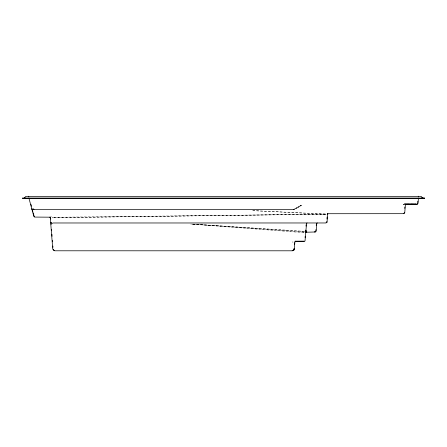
<?xml version="1.0" encoding="UTF-8"?>
<svg xmlns="http://www.w3.org/2000/svg" width="447" height="447" viewBox="0 0 447 447"><rect width="100%" height="100%" fill="white"/><g stroke="black" fill="none" stroke-linecap="round" stroke-linejoin="round"><path stroke-width="0.34" stroke-dasharray="2.23 1.68" d="M252.505 210.649L326.411 214.214L53.171 217.678L326.427 214.079L253.209 210.649M33.491 208.464L33.916 208.419L33.486 208.464M52.869 217.303L326.411 214.214M304.362 231.328L192.059 224.053L304.63 231.658M191.394 224.059L304.144 232.122L303.72 232.647L190.673 224.042M304.005 232.602L303.625 232.786L304.005 232.602M404.993 203.229L404.418 203.385L415.839 203.335L404.993 203.229M50.734 216.136L51.187 216.365L50.734 216.136"/><path stroke-width="0.67" d="M294.333 244.716L294.489 242.704M49.695 217.181L50.276 217.717L52.74 248.934L53.422 250.214L54.752 250.789L292.165 250.801L293.405 250.415L294.232 249.359L294.903 241.972L295.467 241.525M305.089 237.631L305.2 236.195M305.513 232.239L305.681 230.11M305.994 226.176L306.1 224.807M315.811 231.049L315.917 229.674M316.241 225.551L316.403 223.483M326.953 219.024L327.12 216.963M404.764 208.375L404.87 207M417.738 202.569L417.839 201.251M418.448 197.976L418.018 203.368L417.319 204.301L404.993 204.43M294.361 248.767L293.863 249.985M295.26 241.525L304.083 241.52L305.022 240.944L306.547 223.511L307.039 222.986M52.791 222.98L325.941 222.969L327.042 222.053L327.679 214.242L328.171 213.711L403.764 213.677L404.736 212.778L405.384 204.933L405.926 204.43M404.434 212.504L404.306 212.906M327.07 221.93L326.997 222.17M293.919 249.191L294.014 248.739L293.902 249.242M327.696 214.152L327.863 213.862M306.189 232.25L315.699 231.954L316.158 231.077L316.761 223.427L317.325 222.98M32.665 209.531L31.972 209.537L28.865 197.926M418.241 196.479L418.666 196.199M293.595 249.767L293.422 249.957M294.014 249.795L292.165 250.801M293.724 250.147L293.958 249.856L293.612 250.247M327.59 213.644L327.411 213.906L327.668 213.571M405.222 204.447L405.954 204.083M404.25 212.995L403.825 213.303M326.807 222.5L326.528 222.757M294.88 241.391L295.283 241.19M326.405 222.422L326.126 222.578L326.483 222.349M25.244 196.473L421.756 196.473M300.607 205.726L301.312 205.318L297.808 207.341L298.507 206.939M296.406 208.151L297.11 207.749L293.668 209.531L32.81 209.537L33.234 209.537M315.386 231.753L314.884 231.904M294.187 209.425L293.668 209.531M293.215 250.532L292.69 250.722L293.014 250.627M292.874 242.028L292.696 242.056M304.167 241.151L295.26 241.179M416.867 204.078L404.993 204.083M422.655 197.881L423.058 197.859L421.756 197.786M422.929 197.881L421.851 197.797M24.345 197.881L25.244 197.786L24.121 197.887M32.218 209.537L32.458 209.537M33.184 209.531L34.039 209.537M403.747 204.435L404.244 204.547L403.49 204.447M32.922 209.531L32.57 209.537M49.908 217.181L34.503 217.08L33.81 216.359L31.804 208.894M314.442 231.904L314.8 231.904M28.474 196.205L28.831 196.484M52.472 217.717L52.293 217.683M54.31 250.348L53.774 250.057M32.335 209.442L32.167 208.917M34.575 216.734L34.397 216.611M53.45 249.733L53.159 249.191M51.204 222.701L51.019 222.232M34.19 216.354L33.207 212.794M51.047 222.321L51.075 222.41A3.358 2.671 -14.8 0 0 51.187 222.662M30.927 204.285L31.446 206.223M32.201 209.028L32.849 211.453M50.584 217.482L50.729 219.052M51.053 223.159L51.159 224.539M51.545 229.384L51.651 230.764M51.925 234.222L52.087 236.295M52.411 240.447L52.522 241.827M52.847 245.973L52.958 247.359M305.664 231.948A3.554 2.827 14.3 0 0 305.552 232.306L305.53 232.395A3.956 3.14 10 0 1 305.58 232.189A3.431 2.738 17.2 0 1 305.726 231.831M305.944 231.501A2.241 1.81 25.7 0 1 306.078 231.356M305.826 232.703L305.826 232.697A4.14 3.526 8.9 0 1 305.865 232.434A4.068 3.459 12.5 0 1 305.921 232.205A3.945 3.358 17.8 0 1 306.005 231.965L306.882 231.105L306.15 231.658A2.961 2.526 23.8 0 0 306.016 231.932A3.442 2.933 19.6 0 0 305.932 232.183A3.883 3.308 13.1 0 0 305.865 232.434A4.436 3.772 8.5 0 0 305.826 232.703M326.696 221.986L326.55 222.265L326.696 221.986M417.559 203.631L417.263 203.933L417.559 203.631M306.441 231.133L306.351 231.177A1.62 1.324 30.1 0 0 306.184 231.278A1.972 1.592 25.5 0 0 306.039 231.406A1.715 1.402 30.9 0 1 306.329 231.177L306.748 231.071L306.441 231.133M32.62 208.576L32.62 208.576M424.65 198.055L22.35 198.055L22.35 198.407L424.65 198.407L424.65 198.055M52.109 223.45L51.818 223.36L52.115 223.455"/></g></svg>
